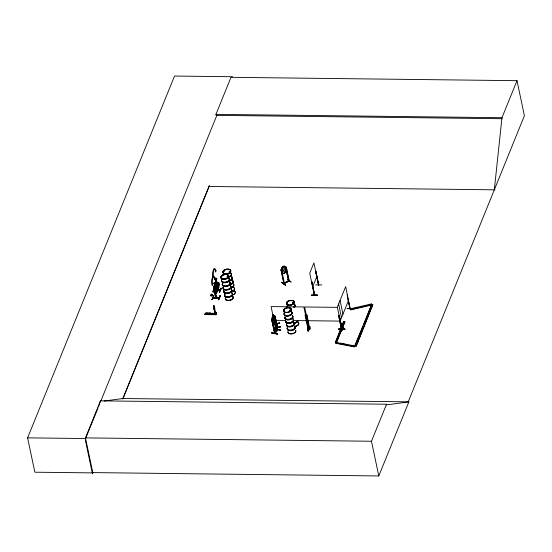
<?xml version="1.0" encoding="UTF-8"?>
<svg xmlns="http://www.w3.org/2000/svg" width="552" height="552" viewBox="0 0 552 552"><rect width="100%" height="100%" fill="white"/><g stroke="black" fill="none" stroke-linecap="round" stroke-linejoin="round"><path stroke-width="0.83" d="M215.942 312.784L215.397 312.777L215.156 313.895L214.155 309.658A1.428 0.421 -89.3 0 1 213.845 307.678L213.852 305.353M215.611 283.486L215.984 283.914L216.156 283.486L216.832 286.93M213.721 305.442L213.934 307.678A1.428 0.421 -89.3 0 0 214.238 309.658L215.239 313.895L215.37 312.805L215.77 313.046M216.184 283.625L215.328 284.045L215.735 283.286M215.867 313.025L216.06 312.529L216.115 313.922L215.922 312.784M274.654 316.262L277.497 330.213L277.518 329.647M271.688 333.139L277.387 334.022L271.798 332.663L271.694 333.146M277.214 334.215L277.318 333.746M215.045 288.979C214.693 289.069 215.735 288.192 215.045 288.192M216.964 286.267L216.039 280.795L213.569 287.578L216.149 281.313M216.274 293.512L215.853 293.091L216.198 293.153M216.267 292.67L216.018 293.616L216.349 292.774M204.916 314.426L205.358 312.95L206.482 312.963L205.965 314.254L204.847 314.592L215.97 314.702L216.073 314.316M204.861 314.357L216.136 314.267M205.275 313.536L216.481 313.419M215.97 314.702L215.873 313.791L214.7 313.881L214.832 314.474L215.225 312.591L216.349 312.604L216.363 313.688L206.117 313.57M216.487 313.267L215.977 314.55M213.479 276.697L213.41 277.891L212.886 277.663L213.1 277.125A5.41 1.601 -89.3 0 1 213.507 269.555A5.41 1.601 -89.3 0 1 215.728 270.646L215.949 270.114L215.825 271.943L215.273 271.77L215.494 271.239A4.513 1.339 -89.3 0 0 213.631 270.328A4.513 1.339 -89.3 0 0 213.293 276.649M342.061 328.371L341.895 328.764M349.858 308.561C350.389 307.36 349.94 310.051 350.134 308.63M347.222 294.934L350.175 309.065L345.676 286.585L337.327 307.153L342.081 329.475L339.225 315.572L338.666 315.572L341.509 329.44L338.666 315.572M317.545 295.272L311.369 295.334L311.349 294.954L317.503 295.051M283.017 266.989L283.052 270.107L283.79 270.652L284.77 269.176L284.57 268.217L283.59 266.678L282.976 266.961M274.565 333.38L271.667 319.684C271.563 320.988 273.661 324.638 274.903 321.623L275.482 318.214L275.027 316.034L273.461 315.075L272.405 316.33L271.819 319.746L274.723 333.505C282.783 323.617 272.709 336.582 274.772 332.552M277.76 329.344L277.49 329.641M213.52 290.159L213.817 286.812L213.086 291.849L214.017 287.702L214.514 286.481L215.142 286.626L215.225 289.855L214.562 291.428M216.75 287.35C217.619 279.429 216.06 287.075 217.129 289.027M218.737 287.551L218.737 282.458L217.716 282.369M218.737 282.458L219.109 284.204L218.723 287.509M214.618 290.428L214.335 291.566L215.825 298.011L214.631 290.607M276.697 323.651L276.669 323.389M277.525 326.832L276.897 324.569M215.901 312.922L215.522 312.991M494.323 189.819L501.968 117.714L517.01 80.682L230.984 77.321L215.949 114.361L216.156 115.361L502.182 118.721M214.976 288.33L214.549 290.228L213.797 291.07M281.637 269.7L284.446 283.583L284.142 282.941L283.838 283.673L289.193 280.982L286.288 267.989M284.418 282.997L283.707 283.224L284.294 282.907M288.434 280.671L288.958 280.388L288.751 281.265L288.468 280.63M289.075 280.513L288.53 280.795M273.847 322.803L274.875 321.588L275.42 318.2M281.803 282.61L285.653 285.073L281.803 282.61L282.037 282.175L285.653 285.073M282.003 282.217L285.605 285.025M285.356 285.218L281.824 282.569M338.693 329.454L344.848 329.461L344.876 329.013L338.721 328.971L338.693 329.468L344.848 329.503M344.869 329.068L338.714 328.999M206.137 313.412L216.446 313.501M216.543 313.267L205.33 313.398M219.082 284.218L218.116 287.882L217.481 287.737L217.405 284.508L218.73 282.527L217.654 282.438L215.052 289.034M210.05 313.357L210.001 313.798M221.435 277.056L221.414 276.635L221.938 276.862M221.317 276.931L221.904 276.918L221.559 276.552M223.346 271.763L223.594 271.418L223.394 271.86M223.767 271.825L224.036 271.667M227.051 277.014L227.362 276.642M227.224 276.931L228.093 276.607M227.527 277.021L227.893 276.559L228.28 276.835M228.259 276.931L227.9 276.876M230.087 271.853L229.501 271.425L229.225 272.046M229.349 271.612L229.763 272.019M229.418 271.839L230.087 271.432M230.122 271.798L229.86 271.991M284.377 310.314L283.88 310.279L284.315 310.258M284.383 310.01L284.142 309.948M286.943 303.131L287.357 302.744M286.854 303.048L287.33 302.875M287.482 302.896L287.523 302.848M286.902 303.027L287.488 303.007L287.261 302.668M290.069 310.355C288.53 310.231 291.939 311.045 290.352 309.907M293.022 302.682L292.719 303.276M293.029 303.214L292.85 302.848M293.105 303.11L293.643 302.786L292.712 302.917M293.809 302.882C293.188 304.242 291.98 302.399 293.678 302.696M212.934 298.004L219.109 298.045M220.013 290.731L215.404 290.676M220.075 290.552L215.439 290.269M220.048 290.359L215.439 290.304L214.894 291.573M213.865 291.07L214.48 287.82L215.204 288.661M214.348 282.81L214.7 282.852M212.906 291.415L213.258 291.456M274.868 330.455L276.393 326.384M308.133 330.91L309.707 327.053M308.423 330.848L309.948 326.784L308.478 330.924L307.781 330.627L308.416 330.876L309.948 326.998M311.563 281.334L314.592 295.272L311.707 281.513M318.49 285.163L315.668 271.225L318.573 284.949M314.385 295.251L309.734 273.164L313.909 262.883L318.704 285.163L315.882 271.232M311.362 295.306L317.503 295.016M315.599 284.922L321.754 284.915M314.488 294.768L314.26 294.74M318.373 284.632L318.676 284.625M216.95 285.425L214.969 290.911M276.131 326.632L274.585 330.524L276.455 326.674M276.38 326.384L274.924 330.531M275.676 328.688L275.614 328.033M275.607 328.205L276.297 328.04L275.69 327.998M276.2 328.716L276.103 328.192M305.111 315.178L305.67 315.178L305.111 315.178L308.002 329.089L308.527 329.082L305.67 315.178M306.436 315.192L306.995 315.192L306.436 315.192L309.334 328.93L309.955 328.937L309.334 329.082M307.816 328.688L308.513 328.399L308.63 328.923L308.002 329.089M308.382 328.564L307.843 328.412L307.892 329.047M307.83 330.655L309.355 326.798M307.837 330.917L309.396 326.991L307.919 330.883M309.734 328.564L309.955 328.937M309.824 328.709L309.189 328.405L309.782 328.433M339.087 315.502L339.225 315.151L342.164 328.93L341.419 328.785M339.225 315.572L338.617 315.703M353.321 308.658L347.16 308.609L352.631 308.437M341.371 329.089L341.633 329.289M341.419 331.241L343.247 327.426L341.391 331.31L342.909 327.191M350.009 308.175L349.982 309.023L347.953 299.419M341.391 331.31L342.999 327.419M93.005 472.602L92.481 473.899L85.305 439.841M517.01 80.682L524.4 115.747L408.204 401.877L408.873 401.884L386.655 404.857L386.524 404.216L100.498 400.856L85.456 437.888L92.833 472.885L34.838 472.201L27.6 437.853L174.529 76.045L232.523 76.728M98.077 407.804L85.594 438.536L27.6 437.853M98.711 406.224L100.498 400.856M100.961 400.704L216.832 115.368M208.966 186.466L122.855 398.523L104.052 401.042M122.779 399.137L209.622 185.286M213.969 283.411L214.355 282.452L214.693 283.245C214.142 285.777 213.872 281.975 214.307 284.197M214.142 283.411L214.528 282.458M214.135 284.197L214.355 282.452M215.908 281.582L216.025 280.74M213.569 287.578L216.039 280.795M213.783 287.585L216.239 280.747M215.556 283.907L215.777 282.907L215.722 283.907M215.432 283.335L215.777 282.907M213.879 289.828L213.175 291.96M213.251 291.849L213.638 290.897L213.307 290.104M217.867 282.769L217.516 282.196L214.894 288.565L215.984 293.595L218.689 286.778M214.969 288.924L217.73 282.196M215.266 289.034L217.826 282.658L217.516 282.196M214.638 291.139L214.307 291.421L214.99 291.428L216.315 298.004L215.052 291.497M216.991 285.322L216.874 286.164M215.397 289.324L217.219 285.377M214.79 290.428L214.735 291.428L214.624 290.876M215.501 289.793L217.26 285.432M213.769 295.796L211.927 299.688L213.755 295.624M213.79 295.617L211.92 299.674M207.235 312.977L206.738 314.378L207.235 312.977C209.788 312.039 206.717 316.227 208.366 312.991M215.425 283.969L216.722 290.449L217.447 290.145M217.516 289.144C215.791 302.075 214.128 280.078 216.225 292.774M215.356 288.199L216.225 293.56L218.792 287.24M218.792 287.509L218.143 289.186L217.122 289.096M209.367 312.998L208.87 314.405L209.367 312.998C211.92 312.059 208.842 316.255 210.491 313.012M215.977 297.618C215.197 298.853 216.612 290.745 213.817 291.904L213.472 290.145L213.9 291.835M216.412 297.935L214.907 291.001M219.358 292.029C224.45 282.831 217.743 292.18 219.744 292.243C222.546 286.978 220.731 286.84 219.406 292.243M218.385 299.55L218.723 299.736L220.31 295.886L218.758 299.764L218.371 299.543L219.979 295.706M218.413 299.764L220.027 295.872M215.873 313.791L214.7 313.881M216.349 312.604L216.412 313.184M216.011 313.922L216.17 313.529M312.625 286.902L316.807 276.621M340.218 320.891L348.574 300.322M344.807 321.63L336.541 342.626L335.347 342.613L343.606 321.616L344.807 321.63L344.897 322.057L335.94 343.344L354.384 346.904L363.016 326.411M335.347 342.613L341.453 327.584M342.095 326.004L343.606 321.616M354.384 346.904L371.599 304.628L372.793 304.642L356.178 346.201L335.257 342.185M363.658 324.831L371.599 304.628L350.699 309.444L350.789 309.879L371.689 305.056L371.406 303.931L350.513 308.754L350.603 309.182M356.178 346.201L372.793 304.642M92.77 472.595L378.796 475.955L371.482 441.248L386.524 404.216M378.796 475.955L408.894 401.835L122.178 398.516M283.749 273.433L285.432 272.474L286.743 269.431L286.343 267.244L284.094 265.981L282.313 266.94L281.016 270.066M281.568 272.226L283.728 273.502L285.508 272.543L286.805 269.424M275.034 333.173L272.129 319.263L271.86 319.725L272.467 316.344L273.523 315.088L274.723 316.061M277.207 329.585L277.739 329.296M275.234 318.483L277.345 330.089M223.594 271.529L223.512 271.743M223.532 271.612L223.995 271.612L223.608 271.639M223.995 271.77L223.408 271.791M228.211 276.876L227.107 277.042M209.208 313.646L209.781 313.363M292.926 303.186L292.946 302.731M290.062 309.969L289.703 310.486M289.924 310.307L290.29 310.086M290.359 310.334L290.518 309.934M290.835 310.252L290.904 310.21M218.758 283.293L217.785 284.853L217.764 286.598L218.433 285.819L218.813 283.852M335.94 343.344L336.451 342.199M216.046 283.976L217.309 290.483L215.901 284.011M214.48 290.994L215.197 291.145M272.888 316.262L273.233 315.861L274.171 318.262L273.661 319.925L273.15 319.477L272.826 316.248M271.667 319.684L272.143 319.387M275.027 329.151L280.671 330.089L275.158 329.026M277.483 329.309C278.18 331.117 270.977 335.795 277.421 329.854M213.141 297.48L219.289 297.549M215.666 289.966L220.241 289.876M230.239 271.825L229.252 271.97M293.519 303.145L293.788 302.793M274.71 332.932L274.53 333.463M274.82 333.429L274.965 332.587M277.497 326.881L277.145 326.66M307.947 328.916L307.981 328.378M283.907 283.652L283.707 283.224M288.572 281.134L286.15 269.859M215.687 312.929L214.645 308.444A1.428 0.421 -89.3 0 0 214.197 306.822L214.279 306.822A1.428 0.421 -89.3 0 1 214.728 308.444L214.645 308.444M227.438 276.683L227.576 277.166M293.547 303.096L293.098 303.31M290.49 310.472L290.283 309.941M275.855 328.516L276.352 328.502M309.796 328.564C308.851 328.192 308.989 329.482 309.851 329.095M309.81 329.082L306.995 315.192M341.985 329.489L342.026 328.951M283.866 283.321L284.025 283.811L280.975 269.956L281.582 269.652M285.763 267.389L288.73 281.251M286.24 267.272L285.639 267.437L286.343 267.244M291.187 282.058L287.288 279.34L290.89 281.962M282.313 266.94L282.327 271.253L283.756 271.922L284.901 271.301L285.763 269.397L285.418 267.761L284.114 266.078L282.389 267.009L281.12 270.08L283.99 283.783L289.138 281.009L286.302 267.209M229.653 271.591L229.432 271.95M227.472 276.766L227.997 276.773M209.884 313.764L209.173 313.626M290.497 310.438L289.786 310.486M354.784 308.216L357.289 307.637M276.621 323.375L276.38 323.72M273.426 324.486L279.698 323.065M273.44 324.569L279.657 322.858L273.378 324.279M280.692 326.922L274.42 328.35L274.31 327.867L280.595 326.494L280.699 326.929M280.644 326.715L274.358 328.109M217.253 290.455L217.412 290.062M216.267 297.976L215.163 291.228M209.774 313.805L209.194 313.55L210.139 313.584M308.423 328.578L307.906 328.571M229.715 271.391L230.184 271.467M227.652 276.614L228.031 276.821M290.248 309.907L290.718 309.982M353.273 308.368L347.16 308.609M347.167 308.527L353.335 308.568M309.306 326.77L310.01 327.067M343.261 327.453L342.861 327.17L341.336 331.021M274.227 321.547L275.772 328.709L276.283 328.675M308.016 329.068L308.513 329.054M215.949 114.361L501.968 117.714M208.297 186.459L494.992 189.826M214.48 285.177L215.508 285.267L215.57 290.359L215.508 285.267M214.487 285.246L215.494 285.336M217.102 285.839L214.535 292.16M215.459 290.497L220.075 290.524M214.369 291.525L215.018 291.573M219.931 295.693L220.324 295.906M219.372 297.404L213.093 297.335L219.254 297.397M337.41 307.36L304.628 306.974L309.327 329.102M206.717 314.26L207.842 314.274M208.842 314.288L209.967 314.302M274.806 320.332L285.736 320.457M293.305 320.546L306.753 320.705M307.519 320.712L340.308 321.098M343.703 322.044L344.897 322.057M354.895 345.752L356.088 345.766M85.456 437.888L371.482 441.248M277.546 327.06L277.642 327.398L275.986 319.78M213.831 291.835L214.907 291.925M275.738 328.681L274.282 321.416M343.247 343.917L344.924 344.241M351.631 345.538L353.308 345.862M335.851 342.916L354.294 346.477M273.461 315.151L274.82 318.338L274.42 320.436L273.737 321.243L272.778 320.76L272.405 316.33M275.027 316.034L277.835 329.889M280.685 330.117L274.993 329.24M277.387 334.022L271.791 332.704M314.668 295.078L311.77 281.341M293.478 302.655L293.843 302.841M229.494 271.991L229.446 271.501L229.163 271.963M272.308 321.864L273.84 322.879L273.523 315.088M281.444 269.7L280.975 269.956M277.456 326.584L277.628 327.364L276.793 324.231M350.513 308.754L350.789 309.879M276.676 324.617L277.221 326.708M371.406 303.931L371.496 304.359M340.053 300.44L342.951 314.178M338.617 303.973L341.509 317.71M340.094 321.292L341.488 327.909M338.714 329.02L344.91 329.254M309.658 328.585L309.755 329.109M308.43 329.095L303.855 306.967L271.073 306.581L273.116 316.282M275.848 319.829L276.738 323.9M275.627 319.877L276.455 323.962M275.124 319.629L277.304 330.172M274.661 320.595L276.4 328.537M274.606 320.726L276.345 328.675M271.95 319.353L274.848 333.091M216.253 280.795L216.867 283.721M216.039 281.582L216.888 285.591M216.087 283.707L216.763 286.93M215.604 282.907L215.728 283.48M215.797 284.425L216.136 286.033M214.652 291.697L215.901 297.659M215.963 312.529L216.274 313.529M213.934 305.58L214.279 306.822M214.742 313.777L214.845 314.254M206.482 312.963L205.965 314.254M215.577 279.091A0.807 0.614 22.1 0 1 215.673 278.215A0.807 0.614 22.1 0 1 216.777 278.463A0.807 0.614 22.1 0 1 216.681 279.34M232.827 280.837A3.988 2.291 -11.9 0 1 230.101 284.087M231.785 279.947A3.988 2.291 -11.9 0 1 232.42 280.333M231.012 273.578A4.009 2.305 -11.9 0 1 228.687 277.345M230.881 272.943A4.009 2.305 -11.9 0 1 228.556 276.711M232.219 277.87A4.009 2.305 -11.9 0 1 229.487 281.134M231.819 277.125A4.071 2.339 -11.9 0 1 229.453 280.947M231.778 276.925A4.071 2.339 -11.9 0 1 229.418 280.754M231.674 276.731A4.009 2.305 -11.9 0 1 229.349 280.499M231.019 273.33A4.071 2.339 -11.9 0 1 228.659 277.159M230.977 273.137A4.071 2.339 -11.9 0 1 228.618 276.966M232.495 280.54A4.023 2.311 -11.9 0 1 230.156 284.321M232.468 280.416A4.023 2.311 -11.9 0 1 230.129 284.197M234.745 291.214A4.023 2.311 -11.9 0 1 232.406 294.996M232.53 280.699A4.023 2.311 -11.9 0 1 230.191 284.48M233.289 284.383A4.009 2.305 -11.9 0 1 230.964 288.151M233.158 283.749A4.009 2.305 -11.9 0 1 230.833 287.516M234.496 288.675A4.009 2.305 -11.9 0 1 231.764 291.939M234.51 288.441A4.071 2.339 -11.9 0 1 231.73 291.753M233.448 287.53A4.071 2.339 -11.9 0 1 234.096 287.93M234.469 288.248A4.071 2.339 -11.9 0 1 231.695 291.559M233.951 287.537A4.009 2.305 -11.9 0 1 231.626 291.304M233.296 284.135A4.071 2.339 -11.9 0 1 230.936 287.965M233.254 283.942A4.071 2.339 -11.9 0 1 230.895 287.771M234.772 291.346A4.023 2.311 -11.9 0 1 232.433 295.127M229.087 282.12A4.009 2.305 -11.9 0 1 229.384 285.232A4.009 2.305 -11.9 0 1 224.105 286.419A4.009 2.305 -11.9 0 1 222.884 283.514M229.08 281.865A4.071 2.339 -11.9 0 1 229.384 285.025A4.071 2.339 -11.9 0 1 224.022 286.233A4.071 2.339 -11.9 0 1 222.78 283.279M230.405 285.681A4.023 2.311 -11.9 0 1 227.562 289.593A4.023 2.311 -11.9 0 1 223.153 287.309M230.377 285.556A4.023 2.311 -11.9 0 1 227.534 289.469A4.023 2.311 -11.9 0 1 223.132 287.178M228.935 278.47A4.071 2.339 -11.9 0 1 226.058 282.438A4.071 2.339 -11.9 0 1 221.593 280.119M229.591 281.872A4.009 2.305 -11.9 0 1 226.755 285.777A4.009 2.305 -11.9 0 1 222.366 283.493M228.921 278.719A4.009 2.305 -11.9 0 1 226.596 282.486A4.009 2.305 -11.9 0 1 221.58 280.961M229.045 281.672A4.071 2.339 -11.9 0 1 227.327 285.895A4.071 2.339 -11.9 0 1 222.352 283.714M228.894 278.277A4.071 2.339 -11.9 0 1 226.016 282.238A4.071 2.339 -11.9 0 1 221.552 279.926M228.79 278.084A4.009 2.305 -11.9 0 1 225.961 281.982A4.009 2.305 -11.9 0 1 221.566 279.705M231.999 293.312A4.009 2.305 -11.9 0 1 229.17 297.217A4.009 2.305 -11.9 0 1 224.781 294.934M232.006 293.071A4.071 2.339 -11.9 0 1 228.611 297.128A4.071 2.339 -11.9 0 1 225.057 294.085M232.654 296.355A4.023 2.311 -11.9 0 1 229.811 300.267A4.023 2.311 -11.9 0 1 225.402 297.976M232.613 296.286A3.988 2.291 -11.9 0 1 229.791 300.164A3.988 2.291 -11.9 0 1 225.416 297.894M231.005 287.123A3.988 2.291 -11.9 0 1 226.603 290.076A3.988 2.291 -11.9 0 1 223.263 287.654M230.453 286.039A3.988 2.291 -11.9 0 1 230.853 286.543M233.241 297.576A4.023 2.311 -11.9 0 1 228.804 300.55A4.023 2.311 -11.9 0 1 225.43 298.114M232.682 296.486A4.023 2.311 -11.9 0 1 233.089 296.99M230.439 285.839A4.023 2.311 -11.9 0 1 227.596 289.752A4.023 2.311 -11.9 0 1 223.187 287.468M231.212 289.276A4.071 2.339 -11.9 0 1 228.335 293.243A4.071 2.339 -11.9 0 1 223.87 290.925M232.275 293.181A4.009 2.305 -11.9 0 1 228.004 296.734A4.009 2.305 -11.9 0 1 225.03 293.678M231.198 289.524A4.009 2.305 -11.9 0 1 228.873 293.291A4.009 2.305 -11.9 0 1 223.857 291.767M231.322 292.477A4.071 2.339 -11.9 0 1 231.626 295.637A4.071 2.339 -11.9 0 1 226.258 296.845A4.071 2.339 -11.9 0 1 225.016 293.892M231.171 289.082A4.071 2.339 -11.9 0 1 228.293 293.043A4.071 2.339 -11.9 0 1 223.829 290.731M231.067 288.889A4.009 2.305 -11.9 0 1 228.238 292.788A4.009 2.305 -11.9 0 1 223.843 290.511M211.181 294.982A0.807 0.614 22.1 0 1 211.278 294.106A0.807 0.614 22.1 0 1 212.375 294.354A0.807 0.614 22.1 0 1 212.285 295.23M294.375 304.173A4.009 2.305 -11.9 0 1 293.802 307.078M287.178 307.002A4.009 2.305 -11.9 0 1 287.15 305.794M294.471 304.366A4.071 2.339 -11.9 0 1 293.899 307.319M287.164 307.243A4.071 2.339 -11.9 0 1 287.137 306.015M295.058 305.898A4.009 2.305 -11.9 0 1 294.554 307.14M287.164 307.057A4.009 2.305 -11.9 0 1 287.288 306.429M294.506 304.808A4.009 2.305 -11.9 0 1 294.913 305.318M294.513 304.566A4.071 2.339 -11.9 0 1 294.568 306.933M287.206 307.436A4.071 2.339 -11.9 0 1 287.178 306.208M298.156 320.263A4.071 2.339 -11.9 0 1 294.188 323.217M298.135 320.498A4.009 2.305 -11.9 0 1 294.237 323.403M298.19 322.375A3.988 2.291 -11.9 0 1 294.858 326.356M298.239 322.444A4.023 2.311 -11.9 0 1 294.878 326.453M298.266 322.575A4.023 2.311 -11.9 0 1 294.906 326.591M297.88 320.484A4.009 2.305 -11.9 0 1 294.106 322.768A4.009 2.305 -11.9 0 1 290.345 326.26A4.009 2.305 -11.9 0 1 286.474 323.886M297.99 320.705A4.071 2.339 -11.9 0 1 294.147 323.023M292.346 315.882A4.009 2.305 -11.9 0 1 289.517 319.787A4.009 2.305 -11.9 0 1 285.129 317.503M292.353 315.64A4.071 2.339 -11.9 0 1 289.483 319.601A4.071 2.339 -11.9 0 1 285.018 317.283M293.029 319.056A4.023 2.311 -11.9 0 1 290.697 322.837A4.023 2.311 -11.9 0 1 285.66 321.305M293.002 318.925A4.023 2.311 -11.9 0 1 290.669 322.706A4.023 2.311 -11.9 0 1 285.632 321.174M291.559 311.845A4.071 2.339 -11.9 0 1 288.682 315.813A4.071 2.339 -11.9 0 1 284.218 313.495M292.215 315.247A4.009 2.305 -11.9 0 1 289.386 319.153A4.009 2.305 -11.9 0 1 284.991 316.869M291.553 312.094A4.009 2.305 -11.9 0 1 288.206 316.089A4.009 2.305 -11.9 0 1 284.708 313.094M292.318 315.44A4.071 2.339 -11.9 0 1 289.441 319.408A4.071 2.339 -11.9 0 1 284.977 317.089M291.932 312.163A4.071 2.339 -11.9 0 1 288.116 315.709A4.071 2.339 -11.9 0 1 284.176 313.301M290.869 311.252A4.071 2.339 -11.9 0 1 291.518 311.652M291.822 311.963A4.009 2.305 -11.9 0 1 288.068 315.454A4.009 2.305 -11.9 0 1 284.197 313.081M294.623 326.687A4.009 2.305 -11.9 0 1 292.788 330.289A4.009 2.305 -11.9 0 1 287.426 329.516M294.63 326.446A4.071 2.339 -11.9 0 1 291.76 330.406A4.071 2.339 -11.9 0 1 287.295 328.088M295.713 330.365A4.023 2.311 -11.9 0 1 292.463 333.774A4.023 2.311 -11.9 0 1 287.937 332.111M295.693 330.241A4.023 2.311 -11.9 0 1 291.925 333.746A4.023 2.311 -11.9 0 1 288.034 331.359M293.485 319.918A3.988 2.291 -11.9 0 1 290.255 323.299A3.988 2.291 -11.9 0 1 285.763 321.65M293.471 319.705A4.023 2.311 -11.9 0 1 290.221 323.113A4.023 2.311 -11.9 0 1 285.688 321.45M293.837 322.651A4.071 2.339 -11.9 0 1 290.435 326.715A4.071 2.339 -11.9 0 1 286.888 323.672M294.492 326.053A4.009 2.305 -11.9 0 1 291.663 329.958A4.009 2.305 -11.9 0 1 287.268 327.674M293.83 322.899A4.009 2.305 -11.9 0 1 290.994 326.798A4.009 2.305 -11.9 0 1 286.605 324.521M294.595 326.246A4.071 2.339 -11.9 0 1 291.718 330.213A4.071 2.339 -11.9 0 1 287.254 327.895M293.795 322.458A4.071 2.339 -11.9 0 1 290.393 326.515A4.071 2.339 -11.9 0 1 286.847 323.472M212.527 283.625L212.417 285.412L211.892 285.184L212.106 284.646A5.41 1.601 -89.3 0 1 212.513 277.076A5.41 1.601 -89.3 0 1 214.742 278.167L214.956 277.635L214.832 279.464L214.286 279.291L214.5 278.753A4.513 1.339 -89.3 0 0 212.644 277.849A4.513 1.339 -89.3 0 0 212.306 284.163L212.527 283.625M212.879 298.142L219.027 298.218L212.872 298.183M215.659 279.56L215.998 279.712L215.659 279.56M272.888 314.799L273.44 314.799L272.888 314.799M288.406 280.844L284.321 283.052L288.406 280.844M220.358 289.876L215.625 289.821L220.358 289.883M215.232 279.947A0.807 0.614 22.1 0 0 216.563 279.967A0.807 0.614 22.1 0 0 215.694 278.995A0.807 0.614 22.1 0 0 215.232 279.947M224.878 273.757A4.023 2.311 -11.9 0 0 230.777 270.859A4.023 2.311 -11.9 0 0 224.788 269.7A4.023 2.311 -11.9 0 0 224.878 273.757M224.961 274.047A3.988 2.291 -11.9 0 0 230.812 271.177A3.988 2.291 -11.9 0 0 224.871 270.031A3.988 2.291 -11.9 0 0 224.961 274.047M224.905 273.882A4.023 2.311 -11.9 0 0 230.805 270.984A4.023 2.311 -11.9 0 0 224.816 269.831A4.023 2.311 -11.9 0 0 224.905 273.882M230.225 284.653A3.988 2.291 -11.9 0 0 232.537 280.899A3.995 2.298 -11.9 0 1 230.225 284.646M222.787 278.898A4.023 2.311 -11.9 0 0 228.694 276A4.023 2.311 -11.9 0 0 222.704 274.841A4.023 2.311 -11.9 0 0 222.787 278.898M222.87 279.188A3.988 2.291 -11.9 0 0 228.728 276.317A3.988 2.291 -11.9 0 0 222.787 275.172A3.995 2.298 -11.9 0 0 222.87 279.202A3.995 2.298 -11.9 0 0 228.735 276.324A3.995 2.298 -11.9 0 0 222.78 275.172A3.988 2.291 -11.9 0 0 222.87 279.188M222.815 279.022A4.023 2.311 -11.9 0 0 228.714 276.124A4.023 2.311 -11.9 0 0 222.732 274.972A4.023 2.311 -11.9 0 0 222.815 279.022M210.836 295.837A0.807 0.614 22.1 0 0 212.168 295.851A0.807 0.614 22.1 0 0 211.299 294.878A0.807 0.614 22.1 0 0 210.836 295.837M288.372 304.987A4.023 2.311 -11.9 0 0 294.271 302.089A4.023 2.311 -11.9 0 0 288.289 300.937A4.023 2.311 -11.9 0 0 288.372 304.987M288.454 305.284A3.988 2.291 -11.9 0 0 294.306 302.413A3.988 2.291 -11.9 0 0 288.372 301.261A3.988 2.291 -11.9 0 0 288.454 305.284M288.399 305.104A4.023 2.311 -11.9 0 0 294.299 302.213A4.023 2.311 -11.9 0 0 288.31 301.054A4.023 2.311 -11.9 0 0 288.399 305.104M285.412 312.273A4.023 2.311 -11.9 0 0 291.318 309.375A4.023 2.311 -11.9 0 0 285.329 308.216A4.023 2.311 -11.9 0 0 285.412 312.273M290.642 322.603A3.988 2.291 -11.9 0 0 292.96 318.856A3.995 2.298 -11.9 0 1 290.642 322.603A3.988 2.291 -11.9 0 1 285.646 321.085A3.995 2.298 -11.9 0 0 290.642 322.603M285.494 312.563A3.988 2.291 -11.9 0 0 291.352 309.693A3.988 2.291 -11.9 0 0 285.412 308.547A3.988 2.291 -11.9 0 0 285.494 312.563M285.439 312.391A4.023 2.311 -11.9 0 0 291.339 309.493A4.023 2.311 -11.9 0 0 285.356 308.34A4.023 2.311 -11.9 0 0 285.439 312.391"/></g></svg>
